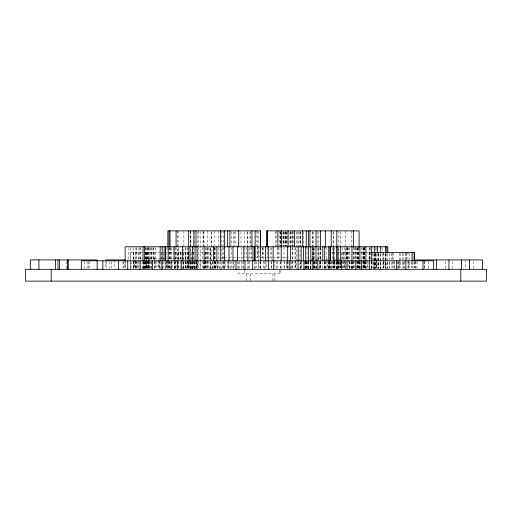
<?xml version="1.0" encoding="UTF-8"?>
<svg xmlns="http://www.w3.org/2000/svg" width="512" height="512" viewBox="0 0 512 512"><rect width="100%" height="100%" fill="white"/><g stroke="black" fill="none" stroke-linecap="round" stroke-linejoin="round"><path stroke-width="0.38" stroke-dasharray="2.56 1.92" d="M255.616 246.784L260.045 246.784M142.246 252.422L130.637 252.422L130.637 269.325M145.082 252.422L160.595 252.422M163.68 252.422L168.288 252.422M169.011 252.422L173.325 252.422M173.952 252.422L194.278 252.422M200.134 252.422L210.31 252.422M331.616 252.422L335.117 252.422M338.419 252.422L370.918 252.422M221.427 257.395L222.982 257.395M223.75 257.395L227.642 257.395M228.39 257.395L252.538 257.395M255.674 257.395L267.206 257.395M267.949 257.395L291.059 257.395M139.917 258.72L142.24 258.72M145.107 258.72L166.931 258.72M168.992 258.72L183.13 258.72M190.81 258.72L192.858 258.72M311.373 259.712L321.843 259.712M325.594 259.712L327.974 259.712M333.331 259.712L335.693 259.712M338.63 259.712L340.186 259.712M473.818 261.485L473.818 268.538M465.274 259.917L465.274 268.538M452.781 261.485L452.781 268.538M445.664 261.485L445.664 268.538M428.576 261.485L428.576 268.538M424.512 260.806L424.512 267.776M424.442 261.485L424.442 268.538M417.005 261.485L417.005 268.538M415.91 261.581L415.91 267.776M415.443 261.485L415.443 268.538M414.611 261.638L414.611 267.789M414.112 261.638L414.112 267.789M412.883 253.19L412.883 267.789M412.083 261.638L412.083 267.789M411.674 261.581L411.674 267.776M409.344 253.19L409.344 267.789M408.32 261.485L408.32 268.538M408.186 259.917L408.186 268.538M407.949 252.422L407.949 267.789M406.547 252.422L406.547 260.102M406.029 253.19L406.029 260.102M405.517 253.19L405.517 260.102M404.922 261.485L404.922 268.538M404.006 261.485L404.006 268.538M403.418 253.19L403.418 267.789M402.323 253.19L402.323 267.789M400.269 253.19L400.269 267.789M399.782 259.917L399.782 268.538M399.629 253.19L399.597 268.538M398.675 261.485L398.675 268.538M398.208 261.581L398.208 267.776M397.619 261.485L397.619 268.538M394.451 261.485L394.451 268.538M394.01 260.806L394.01 267.776M393.101 253.19L393.101 267.789M392.32 252.422L392.32 267.789M391.386 253.19L391.386 267.789M389.862 253.19L389.862 267.789M389.126 261.485L389.126 268.538M387.827 253.779L387.827 268.55M387.29 261.485L387.29 268.538M386.79 253.779L386.79 268.55M385.779 261.581L385.779 267.776M385.498 253.779L385.498 268.55M385.274 253.19L385.274 267.789M385.133 253.779L385.133 268.55M384.026 259.917L384.026 268.538M383.782 252.422L383.782 267.789M383.648 253.19L383.648 267.789M383.475 261.485L383.475 268.538M382.131 247.565L382.131 253.005M382.131 253.779L382.131 268.55M380.704 253.779L380.704 268.55M380.288 253.779L380.288 268.55M380.173 261.485L380.173 268.538M378.317 253.19L378.317 267.789M378.234 253.779L378.234 268.55M378.176 253.779L378.176 268.55M377.651 253.779L377.651 268.55M376.723 260.806L376.723 267.776M376.531 247.565L376.531 253.005M376.531 253.779L376.531 268.55M376.269 259.917L376.269 268.538M375.712 253.19L375.712 267.789M375.213 247.565L375.213 253.005M375.213 253.779L375.213 268.55M375.008 253.779L375.008 268.55M374.963 253.779L374.963 268.55M374.643 261.581L374.643 267.776M374.336 253.779L374.336 268.55M374.221 253.779L374.221 268.55M373.555 261.485L373.555 268.538M373.338 253.779L373.338 268.55M372.768 253.19L372.768 267.789M371.693 261.555L371.693 268.55M371.533 261.485L371.533 268.538M371.424 261.555L371.424 269.325M371.027 261.485L371.027 268.538M370.406 247.565L370.406 260M369.696 252.422L369.696 260.102M369.651 247.565L369.651 260M369.171 247.565L369.178 260.102M369.101 252.422L369.101 260.102M368 261.485L368 268.538M367.354 259.917L367.354 268.538M366.374 261.555L366.438 268.55M365.907 261.555L365.907 268.55M365.286 261.555L365.286 268.55M365.12 261.638L365.12 267.789M364.762 247.565L364.762 268.55M364.672 247.494L364.672 267.789M364.557 259.917L364.557 268.538M364.262 247.565L364.262 268.55M364.019 247.565L364.019 268.55M363.725 252.422L363.725 267.789M363.27 247.565L363.315 269.325M363.142 246.784L363.085 268.538M362.938 247.565L362.938 268.55M361.638 247.565L361.638 260M360.621 261.555L360.621 268.55M359.91 261.555L359.962 268.55M359.373 261.555L359.373 268.55M359.098 261.478L359.098 268.538M358.938 247.565L358.938 268.55M358.528 252.422L358.49 267.789M358.157 247.565L358.157 268.55M357.926 247.565L357.926 268.55M357.709 247.565L357.709 268.55M357.126 247.565L357.126 268.55M356.851 247.565L356.851 268.55M355.866 247.565L355.866 260M355.565 246.784L355.565 260M354.56 247.565L354.56 268.55M353.549 252.422L353.549 267.789M353.312 247.354L353.312 268.538M352.634 261.555L352.634 268.55M352.384 261.485L352.384 268.538M351.955 261.555L351.955 268.55M351.629 261.555L351.629 268.55M351.475 230.88L351.475 245.786M351.475 261.478L351.475 268.538M349.952 261.485L349.952 268.538M349.856 261.485L349.856 268.538M349.664 247.565L349.664 269.325M348.666 259.917L348.666 268.538M348.122 247.565L348.122 260M347.91 247.565L347.949 260.102M347.654 247.565L347.654 260M347.117 247.565L347.117 260M346.79 247.565L346.79 260M346.381 252.422L346.381 260.102M346.048 246.784L346.093 268.538M345.69 230.88L345.69 268.538M345.126 261.485L345.126 268.538M344.621 259.917L344.621 268.538M344.474 247.565L344.474 269.325M343.539 252.422L343.61 267.789M343.027 252.422L343.027 267.789M342.547 247.565L342.483 268.55M341.824 252.422L341.824 260.102M340.634 231.674L340.634 246.035M340.307 261.638L340.307 267.789M340.186 261.933L340.186 267.846M340.032 259.917L340.102 268.55M340 261.933L340 267.846M339.194 261.581L339.194 267.776M338.88 230.88L338.88 268.538M338.598 247.565L338.598 268.55M338.419 261.638L338.419 267.789M338.029 260.806L338.029 267.776M337.69 261.485L337.76 268.55M337.6 261.555L337.6 268.55M337.344 261.555L337.344 268.55M337.21 261.638L337.21 267.789M337.114 261.555L337.114 268.55M336.832 261.638L336.832 267.808M336.454 261.555L336.454 268.55M336.378 261.933L336.378 269.325M336.102 261.555L336.102 268.55M334.912 261.581L334.912 267.776M334.72 247.565L334.72 268.55M334.605 261.638L334.605 267.789M334.195 259.917L334.182 268.55M333.722 231.674L333.722 246.035M333.722 261.638L333.722 267.789M333.645 261.555L333.645 268.55M333.485 261.638L333.485 267.789M333.094 231.674L333.094 245.99M333.094 261.747L333.094 267.808M332.742 247.565L332.742 268.55M331.258 261.478L331.258 268.538M331.053 261.555L331.053 268.55M330.49 261.555L330.49 268.55M329.971 261.555L329.971 268.55M329.632 260.806L329.632 267.776M329.536 261.555L329.536 268.55M329.421 261.933L329.421 267.846M329.094 260.806L329.094 267.776M328.979 261.555L328.979 268.55M328.749 261.555L328.749 268.55M328.102 261.555L328.102 268.55M327.354 259.917L327.354 268.538M326.803 247.565L326.803 268.55M325.472 261.478L325.472 268.538M325.382 261.478L325.382 268.538M324.774 261.581L324.774 267.776M324.698 261.555L324.698 268.55M324.269 261.555L324.269 268.55M322.822 261.555L322.822 268.55M320.826 247.565L320.826 268.55M320.691 247.565L320.691 268.55M320.538 247.354L320.538 268.538M320.115 261.581L320.115 267.776M319.904 247.354L319.904 268.538M319.571 261.933L319.571 269.325M318.573 230.88L318.573 259.91M318.278 247.565L318.278 260M317.709 231.674L317.709 245.99M317.709 247.565L317.709 260M316.576 261.555L316.576 268.55M316.051 261.555L316.051 268.55M315.987 261.555L316.006 268.55M314.976 261.555L314.976 268.55M314.752 247.565L314.752 268.55M314.125 261.485L314.125 268.538M313.862 231.661L313.862 268.538M313.67 247.565L313.67 268.55M313.453 247.565L313.453 268.55M312.838 247.546L312.838 259.712M312.787 231.661L312.787 259.91M312.467 231.674L312.467 245.99M312.467 247.565L312.467 260M310.81 261.555L310.81 268.55M310.688 261.555L310.688 268.55M310.547 261.485L310.49 268.55M310.394 261.555L310.394 268.55M310.176 261.555L310.24 269.325M308.627 261.478L308.627 268.538M308.538 261.478L308.538 269.325M308.371 261.555L308.371 268.55M308.115 261.555L308.115 268.55M307.488 261.555L307.488 268.55M307.04 247.565L307.04 268.55M306.464 261.478L306.464 268.538M306.278 261.478L306.278 268.538M305.952 261.555L305.952 268.55M305.709 261.555L305.709 268.55M305.485 261.555L305.485 268.55M305.165 261.555L305.165 268.55M304.666 261.555L304.666 268.55M303.757 231.674L303.75 245.99M301.773 259.917L301.773 268.538M301.146 261.555L301.146 268.55M300.621 231.674L300.621 245.99M300.538 231.661L300.538 245.786M300.538 261.478L300.538 268.538M300.25 261.555L300.25 268.55M299.949 231.661L299.949 268.538M298.598 231.674L298.598 245.99M297.709 231.674L297.709 245.99M296.531 231.661L296.531 268.538M295.667 259.917L295.667 268.538M295.514 247.565L295.514 268.55M294.938 247.565L294.938 268.55M293.664 231.674L293.664 245.99M292.666 247.565L292.666 268.55M292.454 231.674L292.454 245.99M292.141 230.88L292.198 246.784M292.141 247.565L292.141 268.55M291.354 231.661L291.354 246.784M291.354 261.478L291.354 269.325M290.714 231.674L290.714 245.99M290.669 261.555L290.669 268.55M290.4 231.674L290.4 245.99M289.958 231.674L289.958 245.99M288.531 261.581L288.531 267.776M287.654 261.555L287.654 268.55M287.366 261.555L287.366 268.55M287.29 231.674L287.29 245.99M287.027 259.917L287.027 268.538M286.797 231.674L286.797 245.99M286.586 231.674L286.586 245.99M286.618 261.581L286.618 267.776M285.722 231.674L285.722 245.99M285.286 231.674L285.286 245.99M285.139 231.674L285.139 245.99M284.685 261.485L284.685 268.538M284.166 231.674L284.166 245.99M284.064 247.565L284.064 268.55M283.302 231.674L283.302 245.99M283.174 231.674L283.174 245.99M282.97 231.674L282.97 245.99M281.19 261.555L281.19 268.55M280.909 270.067L280.909 273.786L238.854 273.786L238.854 270.067M280.57 231.674L280.57 245.99M280.461 261.485L280.461 268.538M280.339 231.674L280.339 245.99M280.301 261.581L280.301 267.776M280.16 231.674L280.16 245.99M279.821 230.88L279.821 245.99M279.488 270.067L279.488 273.786M278.982 247.546L278.982 257.395M278.067 247.546L278.067 257.395M277.709 247.565L277.709 268.55M276.698 261.485L276.698 268.538M276.134 230.88L276.134 245.99M275.443 231.674L275.443 246.784M274.906 259.917L274.906 268.538M274.886 273.786L274.886 281.12M272.915 273.786L272.915 281.12M271.699 261.581L271.699 267.776M271.226 247.565L271.226 268.55M270.182 247.546L270.182 257.395M267.296 247.546L267.296 257.395M266.317 259.917L266.317 268.538M265.402 261.485L265.395 268.55M264.16 261.485L264.16 268.538M263.277 247.565L263.277 269.325M262.752 247.546L262.752 257.395M262.362 247.546L262.362 257.395M260.851 261.485L260.851 268.538M260.57 261.555L260.57 268.55M260.064 261.581L260.064 267.776M259.04 246.784L259.04 257.395M258.675 231.674L258.714 268.55M258.528 260.806L258.528 267.776M257.926 246.784L257.926 257.395M257.619 246.784L257.619 257.395M257.517 230.88L257.517 246.784M256.243 261.581L256.243 267.776M256.083 230.88L256.083 246.784M255.117 261.555L255.117 268.55M254.682 261.555L254.682 268.55M251.75 247.565L251.75 260M250.97 247.546L250.97 257.395M250.49 231.674L250.49 245.99M250.234 273.786L250.234 281.12M249.997 231.674L249.997 245.99M249.581 247.565L249.581 268.55M248.678 261.485L248.678 268.538M247.853 261.555L247.853 268.55M247.629 231.674L247.629 245.99M247.379 231.674L247.379 245.99M246.31 247.546L246.31 257.395M246.291 273.786L246.291 281.12M244.755 247.546L244.755 257.395M244.294 231.674L244.294 245.99M244.211 270.067L244.211 273.786M243.77 261.485L243.789 268.55M242.989 261.485L242.989 268.538M241.837 247.565L241.837 268.55M240.998 231.674L240.998 245.99M239.635 261.485L239.635 268.538M238.253 261.485L238.253 268.538M237.453 261.555L237.453 268.55M235.917 231.674L235.917 245.99M234.291 231.674L234.291 245.99M234.074 259.917L234.074 268.538M233.856 261.555L233.856 268.55M233.203 231.674L233.203 245.99M232.998 261.555L232.998 268.55M231.584 231.674L231.584 245.99M231.52 247.546L231.52 257.395M231.181 260.806L231.181 268.538M230.63 261.485L230.63 268.538M229.011 261.555L229.011 268.55M228.333 259.917L228.333 268.538M228.134 261.555L228.134 268.55M227.443 260.806L227.443 267.776M225.536 259.917L225.536 268.538M224.787 261.555L224.787 268.55M224.403 261.555L224.403 268.55M223.501 261.555L223.501 268.55M223.219 230.88L223.219 245.99M223.219 247.565L223.219 269.325M222.419 247.565L222.419 268.55M221.766 230.88L221.766 269.325M220.32 261.555L220.237 268.55M219.84 261.485L219.84 268.538M218.714 230.88L218.714 245.99M218.714 247.565L218.714 268.55M217.587 261.485L217.587 268.538M217.267 261.555L217.267 268.55M216.902 259.917L216.896 268.55M215.878 261.555L215.878 268.55M215.475 261.485L215.475 268.538M215.155 247.565L215.155 268.55M214.835 247.565L214.835 268.55M214.598 230.88L214.598 245.99M214.598 247.565L214.598 269.325M214.515 247.565L214.515 268.55M213.542 261.555L213.542 268.55M212.858 261.485L212.858 268.538M212.493 261.555L212.493 268.55M211.584 231.661L211.584 269.325M211.462 231.674L211.462 245.99M210.31 247.494L210.31 269.325M210.099 269.325L210.099 247.565L210.08 268.55M208.8 247.494L208.8 267.789M207.238 230.88L207.238 245.99M207.238 247.565L207.238 268.55M207.117 247.565L207.117 268.55M206.214 247.565L206.214 268.55M205.914 260.806L205.914 267.776M205.792 247.565L205.792 268.55M205.421 252.422L205.421 269.325M204.902 252.422L204.902 267.789M204.71 261.555L204.71 268.55M204.102 261.555L204.102 268.55M203.91 231.661L203.987 246.035M203.91 261.478L203.987 269.325M203.539 230.88L203.539 245.99M203.539 261.555L203.539 268.55M203.072 231.674L203.072 246.035M202.502 247.565L202.502 268.55M200.685 259.917L200.685 268.538M200.134 231.674L200.134 269.325M198.451 230.88L198.451 245.99M198.451 247.565L198.451 268.55M197.811 231.661L197.811 269.325M197.286 259.917L197.286 268.538M197.024 261.555L197.024 268.55M196.678 261.555L196.678 268.55M196.499 261.638L196.499 267.789M196.416 259.917L196.416 268.538M196.23 261.485L196.23 268.538M196.006 261.555L196.006 268.55M195.072 261.555L195.072 268.55M194.938 261.555L194.938 268.55M194.822 231.674L194.822 245.99M194.765 261.485L194.765 268.538M194.278 261.638L194.278 269.325M193.85 247.635L193.85 267.789M193.536 252.422L193.536 269.325M192.73 261.555L192.73 268.55M192.608 261.638L192.608 269.325M192.538 261.555L192.538 268.55M192.134 261.555L192.134 268.55M191.603 261.638L191.603 269.325M191.238 252.422L191.238 269.325M190.81 230.88L190.81 260.992M190.81 261.747L190.81 267.808M190.65 231.674L190.65 246.035M190.65 261.638L190.65 269.325M190.298 230.88L190.298 245.99M190.342 261.555L190.342 268.55M190.099 261.638L190.112 269.325M189.978 261.555L189.978 269.325M189.83 260.806L189.83 267.776M188.672 267.789L188.672 247.635L188.653 268.55M188.403 252.422L188.403 269.325M188.096 247.565L188.096 268.55M187.782 259.917L187.782 268.538M187.558 247.635L187.558 269.325M187.149 252.422L187.149 269.325M186.355 261.485L186.355 268.538M185.939 247.565L185.939 268.55M185.549 252.422L185.549 267.789M185.446 252.422L185.446 267.789M185.331 252.422L185.331 269.325M185.152 247.565L185.152 268.55M183.885 230.88L183.885 269.325M183.75 252.422L183.75 267.789M183.738 261.485L183.738 268.538M183.565 261.638L183.565 269.325M182.406 261.555L182.406 268.55M181.158 252.422L181.158 260.102M180.678 252.422L180.678 258.72M180.198 252.422L180.198 269.325M178.81 252.422L178.81 267.789M178.675 247.565L178.733 268.55M178.048 230.88L178.048 260M177.85 230.88L177.85 258.72M177.037 252.422L177.037 260.102M176.077 247.584L176.09 258.72M176.077 260.237L176.077 267.808M175.552 247.494L175.552 269.325L175.514 252.422M174.765 261.638L174.765 267.789M174.515 261.747L174.515 269.325M174.176 261.555L174.176 268.55M173.363 247.584L173.363 258.72M172.838 260.237L172.838 267.808M171.802 259.917L171.802 268.538M171.674 247.584L171.674 260.992M171.674 261.747L171.674 269.325M171.085 261.485L171.085 268.538M170.438 247.584L170.438 260.992M170.438 261.747L170.438 269.325M170.035 247.584L170.035 258.72M169.382 261.581L169.382 267.776M169.229 247.565L169.229 268.55M169.024 247.565L169.024 268.55M168.301 260.806L168.288 267.789M168.179 261.555L168.179 268.55M167.629 261.638L167.629 269.325M167.296 259.917L167.296 268.538M166.97 247.565L166.931 269.325M166.688 260.237L166.688 267.808M165.984 261.555L165.984 268.55M165.21 268.55L165.21 261.555L165.12 268.55M163.878 252.422L163.878 267.789M162.803 261.555L162.803 268.55M162.586 261.747L162.586 269.325M161.901 247.565L161.901 260M161.286 252.422L161.286 260.102M160.154 261.555L160.141 268.55M159.744 260.806L159.744 267.776M159.642 261.555L159.642 269.325M158.906 260.237L158.906 267.808M158.662 259.917L158.662 268.538M156.998 260.806L156.998 267.776M155.917 261.581L155.917 267.776M155.334 247.584L155.334 258.72M155.334 260.237L155.334 267.808M154.541 252.422L154.541 267.789M154.304 258.72L154.304 260.992M154.304 261.485L154.304 269.325M153.504 247.565L153.504 260M153.21 247.565L153.21 260M152.019 247.584L152.019 258.72M151.603 252.422L151.603 269.325M151.11 247.494L151.11 260.992M151.11 261.747L151.11 269.325M150.144 247.565L150.144 269.325M149.83 247.565L149.83 268.55M149.824 258.72L149.824 260.992M149.824 261.747L149.824 269.325M148.768 247.494L148.768 269.325M148.653 247.565L148.653 268.55M148.512 258.72L148.512 260.992M148.512 261.747L148.512 269.325M148.173 260.237L148.173 267.808M147.834 247.565L147.834 269.325M147.712 247.565L147.712 268.55M147.027 252.422L147.027 269.325M146.675 252.422L146.675 258.72M146.675 260.237L146.675 267.808M146.541 259.917L146.541 268.538M146.426 258.72L146.458 260.992M146.426 261.747L146.458 269.325M146.4 247.565L146.4 269.325M145.971 252.422L145.971 269.325M145.837 247.565L145.837 268.55M145.318 247.565L145.318 268.55M145.107 261.747L145.107 269.325M144.486 261.581L144.486 267.776M144.352 261.555L144.352 268.55M144.122 261.555L144.122 268.55M143.968 261.485L143.968 268.538M143.795 261.747L143.795 267.808M143.738 261.485L143.738 268.538M143.507 261.485L143.507 268.538M143.027 261.555L143.027 268.55M142.08 261.638L142.08 269.325M140.806 247.565L140.806 268.55M139.962 247.565L140.013 260.102M138.995 247.565L138.995 260M138.413 252.422L138.413 267.789M137.952 259.917L137.952 268.538M137.03 261.485L137.03 268.538M136.16 247.565L136.16 268.55M135.987 247.565L135.987 269.325M135.821 252.422L135.821 269.325M135.469 260.806L135.469 267.776M134.598 259.917L134.598 268.538M134.003 259.917L134.003 268.538M133.683 247.565L133.683 268.55M133.44 252.422L133.44 269.325M133.229 252.422L133.229 269.325M131.11 261.581L131.11 267.776M130.451 247.565L130.451 268.55M128.122 247.565L128.122 260M125.37 259.917L125.37 268.538M125.139 261.555L125.139 268.55M124.768 259.917L124.768 268.538M123.75 261.581L123.75 267.776M122.963 261.581L122.963 267.776M114.618 259.917L114.618 268.538M111.283 261.581L111.283 267.776M109.888 261.485L109.888 268.538M106.214 261.581L106.214 267.776M105.709 259.917L105.709 268.538M89.754 261.581L89.754 267.776M88.531 261.485L88.531 268.538M87.11 261.485L87.11 268.538M84.493 261.485L84.493 268.538M66.4 261.485L66.4 268.538"/><path stroke-width="0.77" d="M255.117 246.784L125.139 246.784L125.139 260.774M260.038 246.784L387.827 246.784L387.827 253.005M371.264 252.422L414.611 252.422L414.611 260.87M97.171 259.917L30.298 259.917L30.298 269.325M105.709 259.917L125.549 259.917M414.637 259.917L482.496 259.917L482.496 269.325M469.498 259.917L469.498 269.325M461.504 259.917L461.504 269.325M460.826 269.325L460.826 281.12M448.966 259.917L448.966 269.325M436.525 259.917L436.525 269.325M433.696 269.325L433.696 260.806L81.318 260.806L81.318 269.325M423.014 260.806L423.014 269.325M414.112 252.422L414.112 260.87M412.083 252.422L412.083 260.87M405.894 260.806L405.894 269.325M396.666 260.806L396.666 269.325M386.79 246.784L386.79 253.005M385.498 246.784L385.498 253.005M380.704 246.784L380.704 253.005M377.651 246.784L377.651 253.005M374.336 246.784L374.336 253.005M371.693 246.784L371.693 260.774M369.325 260.806L369.325 269.325M365.907 246.784L365.907 260.774M361.632 260.806L361.632 269.325M359.91 246.784L359.91 260.774M359.098 247.354L359.098 230.88L266.586 230.88L266.586 246.784M355.776 260.806L355.776 269.325M353.312 230.88L353.312 247.354M351.955 246.784L351.955 260.774M347.091 260.806L347.091 269.325M341.478 260.806L341.478 269.325M340.691 246.784L340.691 260.774M337.76 246.784L337.76 260.774M336.832 230.88L336.832 246.835M336.454 246.784L336.454 260.774M333.645 246.784L333.645 260.774M331.2 230.88L331.2 246.835M330.49 246.784L330.49 260.774M329.971 246.784L329.971 260.774M328.749 246.784L328.749 260.774M325.331 230.88L325.382 247.354M324.698 246.784L324.698 260.774M322.822 246.784L322.822 260.774M320.538 230.88L320.538 247.354M317.83 260.806L317.83 269.325M316.051 230.88L316.051 246.784M315.987 246.784L315.987 260.774M312.218 260.806L312.218 269.325M310.81 246.784L310.81 260.774M309.984 230.88L309.984 246.784M308.538 230.88L308.538 247.354M308.371 246.784L308.371 260.774M306.278 230.88L306.278 247.354M305.709 246.784L305.709 260.774M303.91 260.806L303.91 269.325M303.45 246.784L303.45 260.774M302.714 230.88L302.714 246.784M301.146 246.784L301.146 260.774M298.163 246.784L298.163 260.774M298.048 260.806L298.048 269.325M294.592 230.88L294.592 246.784M290.669 246.784L290.669 260.774M289.818 260.806L289.818 269.325M288.109 230.88L288.109 246.784M287.654 246.784L287.654 260.774M281.619 230.88L281.619 246.784M281.19 246.784L281.19 260.774M277.856 230.88L277.856 246.784M273.696 260.806L273.696 269.325M273.133 246.784L273.133 260.774M268.71 260.806L268.71 269.325M268.301 246.784L268.301 260.774M267.443 230.88L267.443 246.784M267.334 230.88L267.334 246.784M265.395 246.784L265.395 260.774M260.57 260.774L260.57 230.88L167.866 230.88L167.866 246.784M260.403 230.88L260.403 246.784M255.117 230.88L255.117 260.774M254.682 246.784L254.682 260.774M253.011 246.784L253.011 260.774M252.71 260.806L252.71 269.325M251.936 230.88L251.936 246.784M247.853 246.784L247.853 260.774M245.018 260.806L245.018 269.325M243.789 246.784L243.789 260.774M238.746 230.88L238.746 246.784M237.453 246.784L237.453 260.774M236 260.806L236 269.325M232.998 246.784L232.998 260.774M229.939 230.88L229.939 246.784M229.011 246.784L229.011 260.774M227.674 230.88L227.674 246.784M224.621 230.88L224.621 246.784M224.403 246.784L224.403 260.774M220.416 230.88L220.416 246.784M220.32 246.784L220.32 260.774M216.896 246.784L216.896 260.774M213.542 246.784L213.542 260.774M204.102 246.784L204.102 260.774M197.024 246.784L197.024 260.774M196.006 230.88L196.006 246.784M195.072 246.784L195.072 260.774M193.85 230.88L193.85 246.835M192.538 246.784L192.538 260.774M189.978 246.784L189.978 260.774M188.672 230.88L188.672 246.835M182.406 246.784L182.406 260.774M181.267 260.806L181.267 269.325M177.446 260.806L177.446 269.325M176.077 230.88L176.077 246.784M174.176 246.784L174.176 260.774M170.035 230.88L170.035 246.784M169.024 230.88L169.024 246.784M168.179 246.784L168.179 260.774M165.21 246.784L165.21 260.774M165.12 246.784L165.12 260.774M162.803 246.784L162.803 260.774M161.901 260.806L161.901 269.325M160.154 246.784L160.154 260.774M152.634 260.806L152.634 269.325M144.352 246.784L144.352 260.774M143.027 246.784L143.027 260.774M140.045 260.806L140.045 269.325M127.744 260.806L127.744 269.325M118.682 260.806L118.682 269.325M102.848 260.806L102.848 269.325M97.152 260.806L97.152 269.325M68.051 259.917L68.051 269.325M67.866 259.917L67.866 269.325M59.418 259.917L59.418 269.325M57.99 259.917L57.99 269.325M55.373 259.917L55.373 269.325M51.174 269.325L51.174 281.12M38.931 259.917L38.931 269.325M486.4 269.325L25.6 269.325L25.6 281.12L486.4 281.12L486.4 269.325"/></g></svg>
